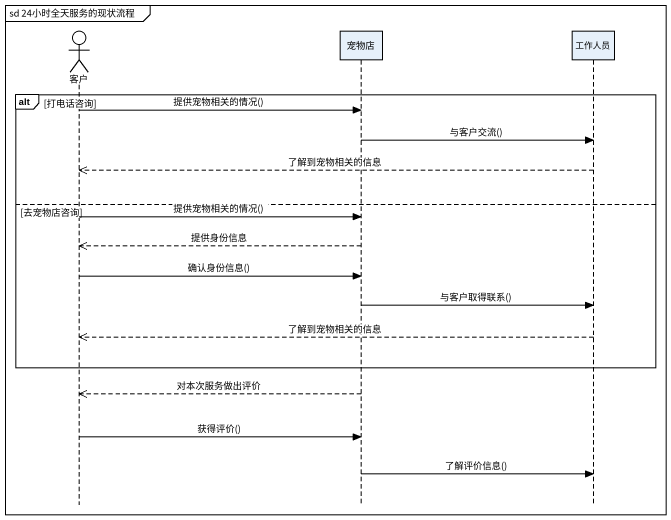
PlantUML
@startuml
mainframe sd 24小时全天服务的现状流程
hide footbox
actor 客户
participant 宠物店
participant 工作人员

alt 打电话咨询
  客户 -> 宠物店 : 提供宠物相关的情况()
  宠物店 -> 工作人员 : 与客户交流()
  工作人员 -->> 客户 : 了解到宠物相关的信息
else 去宠物店咨询
  客户 -> 宠物店 : 提供宠物相关的情况()
  宠物店 -->> 客户 : 提供身份信息
  客户 -> 宠物店 : 确认身份信息()
  宠物店 -> 工作人员 : 与客户取得联系()
  工作人员 -->> 客户 : 了解到宠物相关的信息
end
宠物店 -->> 客户 : 对本次服务做出评价
客户 -> 宠物店 : 获得评价()
宠物店 -> 工作人员 : 了解评价信息()
@enduml
